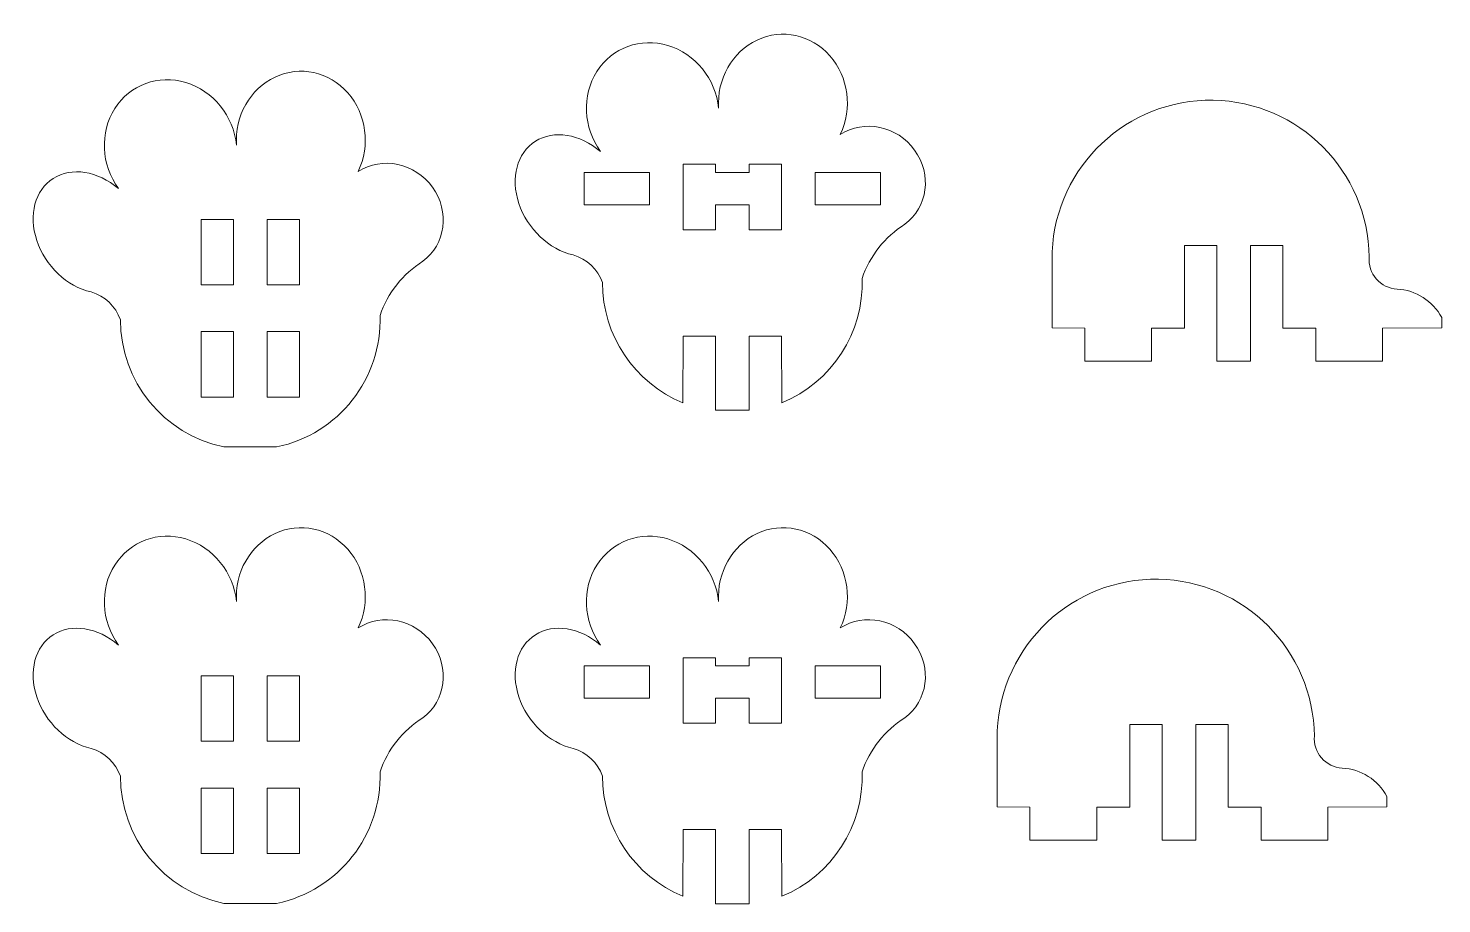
# Model space of a CAD drawing. Header units: centimetres. Extents: x -143 to 186, y -70 to 222.
# Drawn here: x 84.03 to 126.84, y -60.43 to -33.93 of the extents above; entities that cross this region are included whole.
import ezdxf

# ---------------------------------------------------------------- set-up
doc = ezdxf.new("R2010")
doc.units = ezdxf.units.CM
doc.header["$MEASUREMENT"] = 0
doc.layers.add('layer 1', color=7, linetype='Continuous')

msp = doc.modelspace()

# ---------------------------------------------------------------- linework, layer by layer
at = {"layer": 'layer 1', "color": 250, "lineweight": 9}
for points, knots in [([(110.87421, -37.62347), (111.40367, -38.35821), (111.27293, -39.35127), (110.57905, -39.86525), (110.57905, -39.86525), (109.97227, -40.24626), (109.51482, -40.82419), (109.28331, -41.50227), (109.28331, -41.50227), (109.33804, -43.14177), (108.36936, -44.64299), (106.853, -45.26869), (106.853, -45.26869), (106.853, -45.26869), (106.843, -43.24926), (106.843, -43.24926), (106.843, -43.24926), (106.843, -43.24926), (105.863, -43.24926), (105.863, -43.24926), (105.863, -43.24926), (105.863, -43.24926), (105.863, -45.49377), (105.863, -45.49377), (105.863, -45.49377), (105.863, -45.49377), (104.843, -45.49377), (104.843, -45.49377), (104.843, -45.49377), (104.843, -45.49377), (104.843, -43.24926), (104.843, -43.24926), (104.843, -43.24926), (104.843, -43.24926), (103.863, -43.24926), (103.863, -43.24926), (103.863, -43.24926), (103.863, -43.24926), (103.853, -45.26869), (103.853, -45.26869), (103.853, -45.26869), (102.38011, -44.66093), (101.41952, -43.22445), (101.4205, -41.63109), (101.4205, -41.63109), (101.27502, -41.22543), (100.94429, -40.91383), (100.53067, -40.79277), (100.53067, -40.79277), (99.80303, -40.63038), (99.14442, -40.00504), (98.8871, -39.23223), (98.8871, -39.23223), (98.62979, -38.45943), (98.82969, -37.7071), (99.38596, -37.3548), (99.38596, -37.3548), (99.94214, -37.00255), (100.73375, -37.12676), (101.3615, -37.66474), (101.3615, -37.66474), (100.83491, -36.93761), (100.7897, -35.96672), (101.24881, -35.24382), (101.24881, -35.24382), (101.70796, -34.52084), (102.57124, -34.20384), (103.40131, -34.45342), (103.40131, -34.45342), (104.23102, -34.70289), (104.84638, -35.46397), (104.93595, -36.35133), (104.93595, -36.35133), (104.88018, -35.47076), (105.34753, -34.64554), (106.10367, -34.28965), (106.10367, -34.28965), (106.86015, -33.9336), (107.74231, -34.1242), (108.3073, -34.76578), (108.3073, -34.76578), (108.8723, -35.40735), (108.9981, -36.36134), (108.62158, -37.14884), (108.62158, -37.14884), (109.34688, -36.67847), (110.34475, -36.88873), (110.87421, -37.62347)], [0, 0, 0, 0, 0.04347826, 0.04347826, 0.04347826, 0.04347826, 0.08695652, 0.08695652, 0.08695652, 0.08695652, 0.13043478, 0.13043478, 0.13043478, 0.13043478, 0.17391304, 0.17391304, 0.17391304, 0.17391304, 0.2173913, 0.2173913, 0.2173913, 0.2173913, 0.26086957, 0.26086957, 0.26086957, 0.26086957, 0.30434783, 0.30434783, 0.30434783, 0.30434783, 0.34782609, 0.34782609, 0.34782609, 0.34782609, 0.39130435, 0.39130435, 0.39130435, 0.39130435, 0.43478261, 0.43478261, 0.43478261, 0.43478261, 0.47826087, 0.47826087, 0.47826087, 0.47826087, 0.52173913, 0.52173913, 0.52173913, 0.52173913, 0.56521739, 0.56521739, 0.56521739, 0.56521739, 0.60869565, 0.60869565, 0.60869565, 0.60869565, 0.65217391, 0.65217391, 0.65217391, 0.65217391, 0.69565217, 0.69565217, 0.69565217, 0.69565217, 0.73913043, 0.73913043, 0.73913043, 0.73913043, 0.7826087, 0.7826087, 0.7826087, 0.7826087, 0.82608696, 0.82608696, 0.82608696, 0.82608696, 0.86956522, 0.86956522, 0.86956522, 0.86956522, 0.91304348, 0.91304348, 0.91304348, 0.91304348, 1, 1, 1, 1]), ([(96.27266, -38.74495), (96.80213, -39.47969), (96.67138, -40.47275), (95.9775, -40.98674), (95.9775, -40.98674), (95.37071, -41.36775), (94.91326, -41.94569), (94.68175, -42.62377), (94.68175, -42.62377), (94.74558, -44.53565), (93.42437, -46.2161), (91.55144, -46.60526), (91.55144, -46.60526), (91.55144, -46.60526), (89.95144, -46.60526), (89.95144, -46.60526), (89.95144, -46.60526), (88.126, -46.22597), (86.8178, -44.61701), (86.81894, -42.75258), (86.81894, -42.75258), (86.67346, -42.34692), (86.34273, -42.03532), (85.92912, -41.91425), (85.92912, -41.91425), (85.20148, -41.75186), (84.54287, -41.12652), (84.28555, -40.35371), (84.28555, -40.35371), (84.02824, -39.58091), (84.22814, -38.82858), (84.78441, -38.47628), (84.78441, -38.47628), (85.34058, -38.12404), (86.13216, -38.24823), (86.7599, -38.78618), (86.7599, -38.78618), (86.23335, -38.05905), (86.18816, -37.0882), (86.64725, -36.36531), (86.64725, -36.36531), (87.1064, -35.64232), (87.96968, -35.32533), (88.79975, -35.57491), (88.79975, -35.57491), (89.62947, -35.82438), (90.24483, -36.58547), (90.3344, -37.47284), (90.3344, -37.47284), (90.27861, -36.59226), (90.74596, -35.76702), (91.50211, -35.41113), (91.50211, -35.41113), (92.25859, -35.05508), (93.14075, -35.24568), (93.70574, -35.88726), (93.70574, -35.88726), (94.27074, -36.52883), (94.39654, -37.48282), (94.02003, -38.27032), (94.02003, -38.27032), (94.74533, -37.79995), (95.7432, -38.0102), (96.27266, -38.74495)], [0, 0, 0, 0, 0.05882353, 0.05882353, 0.05882353, 0.05882353, 0.11764706, 0.11764706, 0.11764706, 0.11764706, 0.17647059, 0.17647059, 0.17647059, 0.17647059, 0.23529412, 0.23529412, 0.23529412, 0.23529412, 0.29411765, 0.29411765, 0.29411765, 0.29411765, 0.35294118, 0.35294118, 0.35294118, 0.35294118, 0.41176471, 0.41176471, 0.41176471, 0.41176471, 0.47058824, 0.47058824, 0.47058824, 0.47058824, 0.52941176, 0.52941176, 0.52941176, 0.52941176, 0.58823529, 0.58823529, 0.58823529, 0.58823529, 0.64705882, 0.64705882, 0.64705882, 0.64705882, 0.70588235, 0.70588235, 0.70588235, 0.70588235, 0.76470588, 0.76470588, 0.76470588, 0.76470588, 0.82352941, 0.82352941, 0.82352941, 0.82352941, 0.88235294, 0.88235294, 0.88235294, 0.88235294, 1, 1, 1, 1]), ([(125.48418, -41.82609), (126.05427, -41.85761), (126.56706, -42.18298), (126.83839, -42.68534), (126.83839, -42.68534), (126.83839, -42.68534), (126.83839, -43.00121), (126.83839, -43.00121), (126.83839, -43.00121), (126.83839, -43.00121), (125.04839, -43.01121), (125.04839, -43.01121), (125.04839, -43.01121), (125.04839, -43.01121), (125.04839, -44.01121), (125.04839, -44.01121), (125.04839, -44.01121), (125.04839, -44.01121), (123.02839, -44.01121), (123.02839, -44.01121), (123.02839, -44.01121), (123.02839, -44.01121), (123.02839, -43.01121), (123.02839, -43.01121), (123.02839, -43.01121), (123.02839, -43.01121), (122.02839, -43.01121), (122.02839, -43.01121), (122.02839, -43.01121), (122.02839, -43.01121), (122.02839, -40.51121), (122.02839, -40.51121), (122.02839, -40.51121), (122.02839, -40.51121), (121.04839, -40.51121), (121.04839, -40.51121), (121.04839, -40.51121), (121.04839, -40.51121), (121.04839, -44.01121), (121.04839, -44.01121), (121.04839, -44.01121), (121.04839, -44.01121), (120.02839, -44.01121), (120.02839, -44.01121), (120.02839, -44.01121), (120.02839, -44.01121), (120.02839, -40.51121), (120.02839, -40.51121), (120.02839, -40.51121), (120.02839, -40.51121), (119.04839, -40.51121), (119.04839, -40.51121), (119.04839, -40.51121), (119.04839, -40.51121), (119.04839, -43.01121), (119.04839, -43.01121), (119.04839, -43.01121), (119.04839, -43.01121), (118.04839, -43.01121), (118.04839, -43.01121), (118.04839, -43.01121), (118.04839, -43.01121), (118.04839, -44.01121), (118.04839, -44.01121), (118.04839, -44.01121), (118.04839, -44.01121), (116.02839, -44.01121), (116.02839, -44.01121), (116.02839, -44.01121), (116.02839, -44.01121), (116.02839, -43.01121), (116.02839, -43.01121), (116.02839, -43.01121), (116.02839, -43.01121), (115.03839, -43.00121), (115.03839, -43.00121), (115.03839, -43.00121), (115.03839, -43.00121), (115.03839, -40.69902), (115.03839, -40.69902), (115.03839, -40.69902), (115.15534, -38.10205), (117.31692, -36.06928), (119.91617, -36.1119), (119.91617, -36.1119), (122.51542, -36.15453), (124.60918, -38.25708), (124.64092, -40.85649), (124.64092, -40.85649), (124.62063, -41.0977), (124.6988, -41.33685), (124.85765, -41.51949), (124.85765, -41.51949), (125.0165, -41.70214), (125.24249, -41.81273), (125.48418, -41.82609)], [0, 0, 0, 0, 0.04, 0.04, 0.04, 0.04, 0.08, 0.08, 0.08, 0.08, 0.12, 0.12, 0.12, 0.12, 0.16, 0.16, 0.16, 0.16, 0.2, 0.2, 0.2, 0.2, 0.24, 0.24, 0.24, 0.24, 0.28, 0.28, 0.28, 0.28, 0.32, 0.32, 0.32, 0.32, 0.36, 0.36, 0.36, 0.36, 0.4, 0.4, 0.4, 0.4, 0.44, 0.44, 0.44, 0.44, 0.48, 0.48, 0.48, 0.48, 0.52, 0.52, 0.52, 0.52, 0.56, 0.56, 0.56, 0.56, 0.6, 0.6, 0.6, 0.6, 0.64, 0.64, 0.64, 0.64, 0.68, 0.68, 0.68, 0.68, 0.72, 0.72, 0.72, 0.72, 0.76, 0.76, 0.76, 0.76, 0.8, 0.8, 0.8, 0.8, 0.84, 0.84, 0.84, 0.84, 0.88, 0.88, 0.88, 0.88, 0.92, 0.92, 0.92, 0.92, 1, 1, 1, 1]), ([(104.843, -38.04926), (104.843, -38.04926), (104.843, -38.29377), (104.843, -38.29377), (104.843, -38.29377), (104.843, -38.29377), (105.863, -38.29377), (105.863, -38.29377), (105.863, -38.29377), (105.863, -38.29377), (105.863, -38.04926), (105.863, -38.04926), (105.863, -38.04926), (105.863, -38.04926), (106.843, -38.04926), (106.843, -38.04926), (106.843, -38.04926), (106.843, -38.04926), (106.843, -40.02926), (106.843, -40.02926), (106.843, -40.02926), (106.843, -40.02926), (105.863, -40.02926), (105.863, -40.02926), (105.863, -40.02926), (105.863, -40.02926), (105.863, -39.27377), (105.863, -39.27377), (105.863, -39.27377), (105.863, -39.27377), (104.843, -39.27377), (104.843, -39.27377), (104.843, -39.27377), (104.843, -39.27377), (104.843, -40.02926), (104.843, -40.02926), (104.843, -40.02926), (104.843, -40.02926), (103.863, -40.02926), (103.863, -40.02926), (103.863, -40.02926), (103.863, -40.02926), (103.863, -38.04926), (103.863, -38.04926), (103.863, -38.04926), (103.863, -38.04926), (104.843, -38.04926), (104.843, -38.04926)], [0, 0, 0, 0, 0.07692308, 0.07692308, 0.07692308, 0.07692308, 0.15384615, 0.15384615, 0.15384615, 0.15384615, 0.23076923, 0.23076923, 0.23076923, 0.23076923, 0.30769231, 0.30769231, 0.30769231, 0.30769231, 0.38461538, 0.38461538, 0.38461538, 0.38461538, 0.46153846, 0.46153846, 0.46153846, 0.46153846, 0.53846154, 0.53846154, 0.53846154, 0.53846154, 0.61538462, 0.61538462, 0.61538462, 0.61538462, 0.69230769, 0.69230769, 0.69230769, 0.69230769, 0.76923077, 0.76923077, 0.76923077, 0.76923077, 0.84615385, 0.84615385, 0.84615385, 0.84615385, 1, 1, 1, 1]), ([(100.863, -39.27377), (100.863, -39.27377), (100.863, -38.29377), (100.863, -38.29377), (100.863, -38.29377), (100.863, -38.29377), (102.843, -38.29377), (102.843, -38.29377), (102.843, -38.29377), (102.843, -38.29377), (102.843, -39.27377), (102.843, -39.27377), (102.843, -39.27377), (102.843, -39.27377), (100.863, -39.27377), (100.863, -39.27377)], [0, 0, 0, 0, 0.2, 0.2, 0.2, 0.2, 0.4, 0.4, 0.4, 0.4, 0.6, 0.6, 0.6, 0.6, 1, 1, 1, 1]), ([(107.863, -39.27377), (107.863, -39.27377), (107.863, -38.29377), (107.863, -38.29377), (107.863, -38.29377), (107.863, -38.29377), (109.843, -38.29377), (109.843, -38.29377), (109.843, -38.29377), (109.843, -38.29377), (109.843, -39.27377), (109.843, -39.27377), (109.843, -39.27377), (109.843, -39.27377), (107.863, -39.27377), (107.863, -39.27377)], [0, 0, 0, 0, 0.2, 0.2, 0.2, 0.2, 0.4, 0.4, 0.4, 0.4, 0.6, 0.6, 0.6, 0.6, 1, 1, 1, 1]), ([(89.26144, -41.69596), (89.26144, -41.69596), (89.26144, -39.71596), (89.26144, -39.71596), (89.26144, -39.71596), (89.26144, -39.71596), (90.24144, -39.71596), (90.24144, -39.71596), (90.24144, -39.71596), (90.24144, -39.71596), (90.24144, -41.69596), (90.24144, -41.69596), (90.24144, -41.69596), (90.24144, -41.69596), (89.26144, -41.69596), (89.26144, -41.69596)], [0, 0, 0, 0, 0.2, 0.2, 0.2, 0.2, 0.4, 0.4, 0.4, 0.4, 0.6, 0.6, 0.6, 0.6, 1, 1, 1, 1]), ([(91.26144, -39.71596), (91.26144, -39.71596), (91.26144, -41.69596), (91.26144, -41.69596), (91.26144, -41.69596), (91.26144, -41.69596), (92.24144, -41.69596), (92.24144, -41.69596), (92.24144, -41.69596), (92.24144, -41.69596), (92.24144, -39.71596), (92.24144, -39.71596), (92.24144, -39.71596), (92.24144, -39.71596), (91.26144, -39.71596), (91.26144, -39.71596)], [0, 0, 0, 0, 0.2, 0.2, 0.2, 0.2, 0.4, 0.4, 0.4, 0.4, 0.6, 0.6, 0.6, 0.6, 1, 1, 1, 1]), ([(90.24144, -43.11526), (90.24144, -43.11526), (90.24144, -45.09526), (90.24144, -45.09526), (90.24144, -45.09526), (90.24144, -45.09526), (89.26144, -45.09526), (89.26144, -45.09526), (89.26144, -45.09526), (89.26144, -45.09526), (89.26144, -43.11526), (89.26144, -43.11526), (89.26144, -43.11526), (89.26144, -43.11526), (90.24144, -43.11526), (90.24144, -43.11526)], [0, 0, 0, 0, 0.2, 0.2, 0.2, 0.2, 0.4, 0.4, 0.4, 0.4, 0.6, 0.6, 0.6, 0.6, 1, 1, 1, 1]), ([(91.26144, -45.09526), (91.26144, -45.09526), (91.26144, -43.11526), (91.26144, -43.11526), (91.26144, -43.11526), (91.26144, -43.11526), (92.24144, -43.11526), (92.24144, -43.11526), (92.24144, -43.11526), (92.24144, -43.11526), (92.24144, -45.09526), (92.24144, -45.09526), (92.24144, -45.09526), (92.24144, -45.09526), (91.26144, -45.09526), (91.26144, -45.09526)], [0, 0, 0, 0, 0.2, 0.2, 0.2, 0.2, 0.4, 0.4, 0.4, 0.4, 0.6, 0.6, 0.6, 0.6, 1, 1, 1, 1]), ([(96.27266, -52.55917), (96.80213, -53.29391), (96.67138, -54.28697), (95.9775, -54.80096), (95.9775, -54.80096), (95.37071, -55.18197), (94.91326, -55.75991), (94.68175, -56.43799), (94.68175, -56.43799), (94.74558, -58.34987), (93.42437, -60.03032), (91.55144, -60.41948), (91.55144, -60.41948), (91.55144, -60.41948), (89.95144, -60.41948), (89.95144, -60.41948), (89.95144, -60.41948), (88.126, -60.04019), (86.8178, -58.43123), (86.81894, -56.5668), (86.81894, -56.5668), (86.67346, -56.16114), (86.34273, -55.84954), (85.92912, -55.72847), (85.92912, -55.72847), (85.20148, -55.56608), (84.54287, -54.94074), (84.28555, -54.16793), (84.28555, -54.16793), (84.02824, -53.39513), (84.22814, -52.6428), (84.78441, -52.2905), (84.78441, -52.2905), (85.34058, -51.93826), (86.13216, -52.06245), (86.7599, -52.6004), (86.7599, -52.6004), (86.23335, -51.87327), (86.18816, -50.90242), (86.64725, -50.17953), (86.64725, -50.17953), (87.1064, -49.45654), (87.96968, -49.13955), (88.79975, -49.38913), (88.79975, -49.38913), (89.62947, -49.6386), (90.24483, -50.39969), (90.3344, -51.28706), (90.3344, -51.28706), (90.27861, -50.40648), (90.74596, -49.58124), (91.50211, -49.22535), (91.50211, -49.22535), (92.25859, -48.8693), (93.14075, -49.0599), (93.70574, -49.70148), (93.70574, -49.70148), (94.27074, -50.34305), (94.39654, -51.29704), (94.02003, -52.08454), (94.02003, -52.08454), (94.74533, -51.61417), (95.7432, -51.82442), (96.27266, -52.55917)], [0, 0, 0, 0, 0.05882353, 0.05882353, 0.05882353, 0.05882353, 0.11764706, 0.11764706, 0.11764706, 0.11764706, 0.17647059, 0.17647059, 0.17647059, 0.17647059, 0.23529412, 0.23529412, 0.23529412, 0.23529412, 0.29411765, 0.29411765, 0.29411765, 0.29411765, 0.35294118, 0.35294118, 0.35294118, 0.35294118, 0.41176471, 0.41176471, 0.41176471, 0.41176471, 0.47058824, 0.47058824, 0.47058824, 0.47058824, 0.52941176, 0.52941176, 0.52941176, 0.52941176, 0.58823529, 0.58823529, 0.58823529, 0.58823529, 0.64705882, 0.64705882, 0.64705882, 0.64705882, 0.70588235, 0.70588235, 0.70588235, 0.70588235, 0.76470588, 0.76470588, 0.76470588, 0.76470588, 0.82352941, 0.82352941, 0.82352941, 0.82352941, 0.88235294, 0.88235294, 0.88235294, 0.88235294, 1, 1, 1, 1]), ([(110.87421, -52.55917), (111.40367, -53.29391), (111.27293, -54.28697), (110.57905, -54.80095), (110.57905, -54.80095), (109.97227, -55.18196), (109.51482, -55.75989), (109.28331, -56.43797), (109.28331, -56.43797), (109.33804, -58.07747), (108.36936, -59.57869), (106.853, -60.20439), (106.853, -60.20439), (106.853, -60.20439), (106.843, -58.18496), (106.843, -58.18496), (106.843, -58.18496), (106.843, -58.18496), (105.863, -58.18496), (105.863, -58.18496), (105.863, -58.18496), (105.863, -58.18496), (105.863, -60.42947), (105.863, -60.42947), (105.863, -60.42947), (105.863, -60.42947), (104.843, -60.42947), (104.843, -60.42947), (104.843, -60.42947), (104.843, -60.42947), (104.843, -58.18496), (104.843, -58.18496), (104.843, -58.18496), (104.843, -58.18496), (103.863, -58.18496), (103.863, -58.18496), (103.863, -58.18496), (103.863, -58.18496), (103.853, -60.20439), (103.853, -60.20439), (103.853, -60.20439), (102.38011, -59.59663), (101.41952, -58.16015), (101.4205, -56.56679), (101.4205, -56.56679), (101.27502, -56.16113), (100.94429, -55.84953), (100.53067, -55.72847), (100.53067, -55.72847), (99.80303, -55.56608), (99.14442, -54.94074), (98.8871, -54.16793), (98.8871, -54.16793), (98.62979, -53.39513), (98.82969, -52.6428), (99.38596, -52.2905), (99.38596, -52.2905), (99.94214, -51.93825), (100.73375, -52.06246), (101.3615, -52.60044), (101.3615, -52.60044), (100.83491, -51.87331), (100.7897, -50.90242), (101.24881, -50.17952), (101.24881, -50.17952), (101.70796, -49.45654), (102.57124, -49.13954), (103.40131, -49.38912), (103.40131, -49.38912), (104.23102, -49.63859), (104.84638, -50.39967), (104.93595, -51.28703), (104.93595, -51.28703), (104.88018, -50.40646), (105.34753, -49.58124), (106.10367, -49.22535), (106.10367, -49.22535), (106.86015, -48.8693), (107.74231, -49.0599), (108.3073, -49.70148), (108.3073, -49.70148), (108.8723, -50.34305), (108.9981, -51.29704), (108.62158, -52.08454), (108.62158, -52.08454), (109.34688, -51.61417), (110.34475, -51.82443), (110.87421, -52.55917)], [0, 0, 0, 0, 0.04347826, 0.04347826, 0.04347826, 0.04347826, 0.08695652, 0.08695652, 0.08695652, 0.08695652, 0.13043478, 0.13043478, 0.13043478, 0.13043478, 0.17391304, 0.17391304, 0.17391304, 0.17391304, 0.2173913, 0.2173913, 0.2173913, 0.2173913, 0.26086957, 0.26086957, 0.26086957, 0.26086957, 0.30434783, 0.30434783, 0.30434783, 0.30434783, 0.34782609, 0.34782609, 0.34782609, 0.34782609, 0.39130435, 0.39130435, 0.39130435, 0.39130435, 0.43478261, 0.43478261, 0.43478261, 0.43478261, 0.47826087, 0.47826087, 0.47826087, 0.47826087, 0.52173913, 0.52173913, 0.52173913, 0.52173913, 0.56521739, 0.56521739, 0.56521739, 0.56521739, 0.60869565, 0.60869565, 0.60869565, 0.60869565, 0.65217391, 0.65217391, 0.65217391, 0.65217391, 0.69565217, 0.69565217, 0.69565217, 0.69565217, 0.73913043, 0.73913043, 0.73913043, 0.73913043, 0.7826087, 0.7826087, 0.7826087, 0.7826087, 0.82608696, 0.82608696, 0.82608696, 0.82608696, 0.86956522, 0.86956522, 0.86956522, 0.86956522, 0.91304348, 0.91304348, 0.91304348, 0.91304348, 1, 1, 1, 1]), ([(122.9802, -55.35371), (122.95991, -55.59492), (123.03808, -55.83407), (123.19693, -56.01671), (123.19693, -56.01671), (123.35578, -56.19936), (123.58177, -56.30995), (123.82346, -56.32331), (123.82346, -56.32331), (124.39355, -56.35482), (124.90634, -56.68019), (125.17767, -57.18255), (125.17767, -57.18255), (125.17767, -57.18255), (125.17767, -57.49843), (125.17767, -57.49843), (125.17767, -57.49843), (125.17767, -57.49843), (123.38767, -57.50843), (123.38767, -57.50843), (123.38767, -57.50843), (123.38767, -57.50843), (123.38767, -58.50843), (123.38767, -58.50843), (123.38767, -58.50843), (123.38767, -58.50843), (121.36767, -58.50843), (121.36767, -58.50843), (121.36767, -58.50843), (121.36767, -58.50843), (121.36767, -57.50843), (121.36767, -57.50843), (121.36767, -57.50843), (121.36767, -57.50843), (120.36767, -57.50843), (120.36767, -57.50843), (120.36767, -57.50843), (120.36767, -57.50843), (120.36767, -55.00843), (120.36767, -55.00843), (120.36767, -55.00843), (120.36767, -55.00843), (119.38767, -55.00843), (119.38767, -55.00843), (119.38767, -55.00843), (119.38767, -55.00843), (119.38767, -58.50843), (119.38767, -58.50843), (119.38767, -58.50843), (119.38767, -58.50843), (118.36767, -58.50843), (118.36767, -58.50843), (118.36767, -58.50843), (118.36767, -58.50843), (118.36767, -55.00843), (118.36767, -55.00843), (118.36767, -55.00843), (118.36767, -55.00843), (117.38767, -55.00843), (117.38767, -55.00843), (117.38767, -55.00843), (117.38767, -55.00843), (117.38767, -57.50843), (117.38767, -57.50843), (117.38767, -57.50843), (117.38767, -57.50843), (116.38767, -57.50843), (116.38767, -57.50843), (116.38767, -57.50843), (116.38767, -57.50843), (116.38767, -58.50843), (116.38767, -58.50843), (116.38767, -58.50843), (116.38767, -58.50843), (114.36767, -58.50843), (114.36767, -58.50843), (114.36767, -58.50843), (114.36767, -58.50843), (114.36767, -57.50843), (114.36767, -57.50843), (114.36767, -57.50843), (114.36767, -57.50843), (113.37767, -57.49843), (113.37767, -57.49843), (113.37767, -57.49843), (113.37767, -57.49843), (113.37767, -55.19623), (113.37767, -55.19623), (113.37767, -55.19623), (113.49462, -52.59926), (115.6562, -50.56649), (118.25545, -50.60911), (118.25545, -50.60911), (120.8547, -50.65174), (122.94846, -52.75429), (122.9802, -55.35371)], [0, 0, 0, 0, 0.04, 0.04, 0.04, 0.04, 0.08, 0.08, 0.08, 0.08, 0.12, 0.12, 0.12, 0.12, 0.16, 0.16, 0.16, 0.16, 0.2, 0.2, 0.2, 0.2, 0.24, 0.24, 0.24, 0.24, 0.28, 0.28, 0.28, 0.28, 0.32, 0.32, 0.32, 0.32, 0.36, 0.36, 0.36, 0.36, 0.4, 0.4, 0.4, 0.4, 0.44, 0.44, 0.44, 0.44, 0.48, 0.48, 0.48, 0.48, 0.52, 0.52, 0.52, 0.52, 0.56, 0.56, 0.56, 0.56, 0.6, 0.6, 0.6, 0.6, 0.64, 0.64, 0.64, 0.64, 0.68, 0.68, 0.68, 0.68, 0.72, 0.72, 0.72, 0.72, 0.76, 0.76, 0.76, 0.76, 0.8, 0.8, 0.8, 0.8, 0.84, 0.84, 0.84, 0.84, 0.88, 0.88, 0.88, 0.88, 0.92, 0.92, 0.92, 0.92, 1, 1, 1, 1]), ([(104.843, -52.98496), (104.843, -52.98496), (104.843, -53.22947), (104.843, -53.22947), (104.843, -53.22947), (104.843, -53.22947), (105.863, -53.22947), (105.863, -53.22947), (105.863, -53.22947), (105.863, -53.22947), (105.863, -52.98496), (105.863, -52.98496), (105.863, -52.98496), (105.863, -52.98496), (106.843, -52.98496), (106.843, -52.98496), (106.843, -52.98496), (106.843, -52.98496), (106.843, -54.96496), (106.843, -54.96496), (106.843, -54.96496), (106.843, -54.96496), (105.863, -54.96496), (105.863, -54.96496), (105.863, -54.96496), (105.863, -54.96496), (105.863, -54.20947), (105.863, -54.20947), (105.863, -54.20947), (105.863, -54.20947), (104.843, -54.20947), (104.843, -54.20947), (104.843, -54.20947), (104.843, -54.20947), (104.843, -54.96496), (104.843, -54.96496), (104.843, -54.96496), (104.843, -54.96496), (103.863, -54.96496), (103.863, -54.96496), (103.863, -54.96496), (103.863, -54.96496), (103.863, -52.98496), (103.863, -52.98496), (103.863, -52.98496), (103.863, -52.98496), (104.843, -52.98496), (104.843, -52.98496)], [0, 0, 0, 0, 0.07692308, 0.07692308, 0.07692308, 0.07692308, 0.15384615, 0.15384615, 0.15384615, 0.15384615, 0.23076923, 0.23076923, 0.23076923, 0.23076923, 0.30769231, 0.30769231, 0.30769231, 0.30769231, 0.38461538, 0.38461538, 0.38461538, 0.38461538, 0.46153846, 0.46153846, 0.46153846, 0.46153846, 0.53846154, 0.53846154, 0.53846154, 0.53846154, 0.61538462, 0.61538462, 0.61538462, 0.61538462, 0.69230769, 0.69230769, 0.69230769, 0.69230769, 0.76923077, 0.76923077, 0.76923077, 0.76923077, 0.84615385, 0.84615385, 0.84615385, 0.84615385, 1, 1, 1, 1]), ([(100.863, -54.20947), (100.863, -54.20947), (100.863, -53.22947), (100.863, -53.22947), (100.863, -53.22947), (100.863, -53.22947), (102.843, -53.22947), (102.843, -53.22947), (102.843, -53.22947), (102.843, -53.22947), (102.843, -54.20947), (102.843, -54.20947), (102.843, -54.20947), (102.843, -54.20947), (100.863, -54.20947), (100.863, -54.20947)], [0, 0, 0, 0, 0.2, 0.2, 0.2, 0.2, 0.4, 0.4, 0.4, 0.4, 0.6, 0.6, 0.6, 0.6, 1, 1, 1, 1]), ([(107.863, -54.20947), (107.863, -54.20947), (107.863, -53.22947), (107.863, -53.22947), (107.863, -53.22947), (107.863, -53.22947), (109.843, -53.22947), (109.843, -53.22947), (109.843, -53.22947), (109.843, -53.22947), (109.843, -54.20947), (109.843, -54.20947), (109.843, -54.20947), (109.843, -54.20947), (107.863, -54.20947), (107.863, -54.20947)], [0, 0, 0, 0, 0.2, 0.2, 0.2, 0.2, 0.4, 0.4, 0.4, 0.4, 0.6, 0.6, 0.6, 0.6, 1, 1, 1, 1]), ([(89.26144, -55.51018), (89.26144, -55.51018), (89.26144, -53.53018), (89.26144, -53.53018), (89.26144, -53.53018), (89.26144, -53.53018), (90.24144, -53.53018), (90.24144, -53.53018), (90.24144, -53.53018), (90.24144, -53.53018), (90.24144, -55.51018), (90.24144, -55.51018), (90.24144, -55.51018), (90.24144, -55.51018), (89.26144, -55.51018), (89.26144, -55.51018)], [0, 0, 0, 0, 0.2, 0.2, 0.2, 0.2, 0.4, 0.4, 0.4, 0.4, 0.6, 0.6, 0.6, 0.6, 1, 1, 1, 1]), ([(91.26144, -53.53018), (91.26144, -53.53018), (91.26144, -55.51018), (91.26144, -55.51018), (91.26144, -55.51018), (91.26144, -55.51018), (92.24144, -55.51018), (92.24144, -55.51018), (92.24144, -55.51018), (92.24144, -55.51018), (92.24144, -53.53018), (92.24144, -53.53018), (92.24144, -53.53018), (92.24144, -53.53018), (91.26144, -53.53018), (91.26144, -53.53018)], [0, 0, 0, 0, 0.2, 0.2, 0.2, 0.2, 0.4, 0.4, 0.4, 0.4, 0.6, 0.6, 0.6, 0.6, 1, 1, 1, 1]), ([(90.24144, -56.92948), (90.24144, -56.92948), (90.24144, -58.90948), (90.24144, -58.90948), (90.24144, -58.90948), (90.24144, -58.90948), (89.26144, -58.90948), (89.26144, -58.90948), (89.26144, -58.90948), (89.26144, -58.90948), (89.26144, -56.92948), (89.26144, -56.92948), (89.26144, -56.92948), (89.26144, -56.92948), (90.24144, -56.92948), (90.24144, -56.92948)], [0, 0, 0, 0, 0.2, 0.2, 0.2, 0.2, 0.4, 0.4, 0.4, 0.4, 0.6, 0.6, 0.6, 0.6, 1, 1, 1, 1]), ([(91.26144, -58.90948), (91.26144, -58.90948), (91.26144, -56.92948), (91.26144, -56.92948), (91.26144, -56.92948), (91.26144, -56.92948), (92.24144, -56.92948), (92.24144, -56.92948), (92.24144, -56.92948), (92.24144, -56.92948), (92.24144, -58.90948), (92.24144, -58.90948), (92.24144, -58.90948), (92.24144, -58.90948), (91.26144, -58.90948), (91.26144, -58.90948)], [0, 0, 0, 0, 0.2, 0.2, 0.2, 0.2, 0.4, 0.4, 0.4, 0.4, 0.6, 0.6, 0.6, 0.6, 1, 1, 1, 1])]:
    msp.add_open_spline(points, degree=3, knots=knots, dxfattribs=at)

doc.saveas('drawing.dxf')
